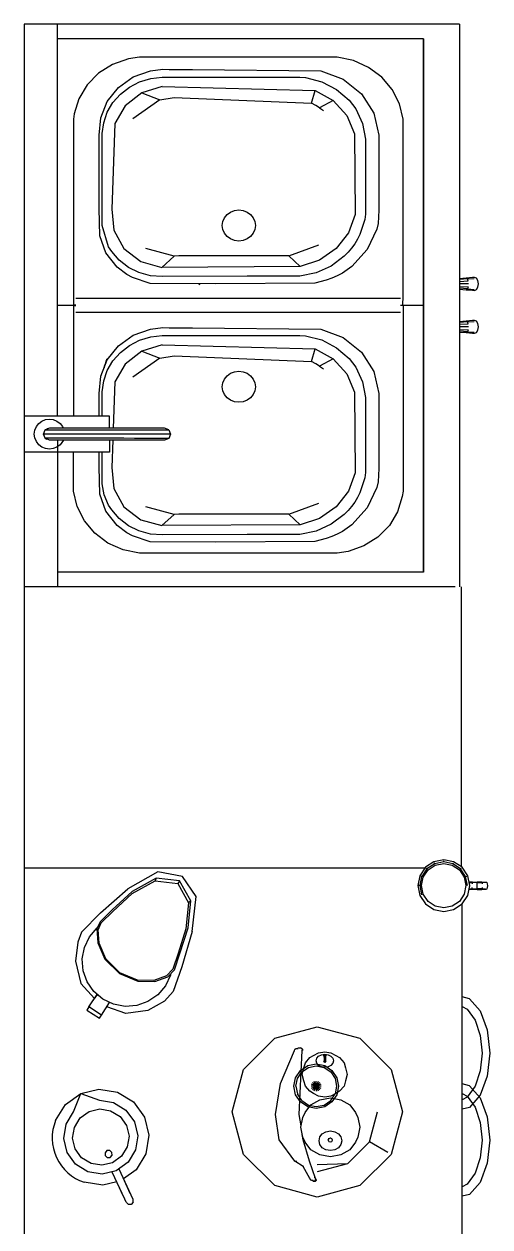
# Model space of a CAD drawing. Header units: inches. Extents: x 952 to 1534, y 135 to 801.
# Drawn here: x 1106.4 to 1139.5, y 707.5 to 793.1 of the extents above; entities that cross this region are included whole.
import ezdxf

# ---------------------------------------------------------------- set-up
doc = ezdxf.new("R2010")
doc.units = ezdxf.units.IN
doc.header["$MEASUREMENT"] = 0
doc.layers.add('Furniture', color=3, linetype='Continuous')

# ---------------------------------------------------------------- blocks, each defined once
blk = doc.blocks.new('1151')
at = {"color": 0}
for p, q in [((1606.4, 173.1), (-1589.7, 173.1)), ((406.4, -396.1), (406.4, 173.1)), ((806.4, -438.9), (806.4, 173.1)), ((997.8, 51.6), (997.8, 173.1)), ((1049.1, 51.6), (1049.1, 173.1)), ((1606.4, -445.3), (1606.4, 173.1)), ((1008.3, 152.3), (1012.8, 155.7)), ((1012.8, 155.7), (1017.9, 157.8)), ((1017.9, 157.8), (1023.4, 158.6)), ((1023.4, 158.6), (1029, 157.8)), ((1029, 157.8), (1034.1, 155.7)), ((1034.1, 155.7), (1038.6, 152.3)), ((1002.1, 137.2), (1002.8, 142.7)), ((1002.8, 131.6), (1002.1, 137.2)), ((1002.8, 142.7), (1004.9, 147.9)), ((1004.9, 147.9), (1008.3, 152.3)), ((1014.9, 137.2), (1017.4, 143.2)), ((1014.9, 77.8), (1014.9, 137.1)), ((1017.4, 143.2), (1016.3, 140.7)), ((1017.4, 143.2), (1023.4, 145.7)), ((1017.4, 94.6), (1017.4, 143.2)), ((1023.4, 145.7), (1020.3, 144.4)), ((1023.4, 145.7), (1029.5, 143.2)), ((1023.4, 95.7), (1023.4, 145.7)), ((1029.5, 143.2), (1026.5, 144.4)), ((1029.5, 143.2), (1029.5, 120.3)), ((1032, 137.2), (1029.5, 143.2)), ((1032, 137.2), (1030.7, 140.3)), ((1032, 115.8), (1032, 137.2)), ((1038.6, 152.3), (1042, 147.9)), ((1042, 147.9), (1044.1, 142.7)), ((1044.1, 142.7), (1044.8, 137.2)), ((1044.8, 137.2), (1044.1, 131.6)), ((47.5, 128.3), (70.2, 114.3)), ((1015.7, 125.5), (806.4, 125.5)), ((827.3, -394.2), (827.3, 125.5)), ((1004.9, 126.5), (1002.8, 131.6)), ((1008.3, 122), (1004.9, 126.5)), ((1014.9, 117), (1008.3, 122)), ((1029.5, 120.3), (1029.5, 108.3)), ((1038.6, 122), (1034.1, 118.6)), ((1042, 126.5), (1038.6, 122)), ((1044.1, 131.6), (1042, 126.5)), ((1049.1, 125.5), (1606.4, 125.5)), ((1206.4, 102.8), (1206.4, 125.5)), ((1585.3, -394.2), (1585.3, 125.5)), ((-14.9, 99.9), (1.7, 111.9)), ((1.7, 111.9), (21.7, 116.7)), ((7, 100.5), (22.2, 104.2)), ((21.7, 116.7), (42, 113.5)), ((22.2, 104.2), (37.6, 101.7)), ((42, 113.5), (59.5, 102.8)), ((59.5, 102.8), (85.9, 92.7)), ((70.2, 114.3), (85.9, 92.7)), ((920.3, 97.7), (942.2, 102.8)), ((942.2, 102.8), (997.8, 102.8)), ((1029.5, 108.3), (1029.5, 94.6)), ((1034.1, 118.6), (1032, 117.7)), ((1032, 104.7), (1032, 115.8)), ((1032, 91.9), (1032, 104.7)), ((1193.3, 102.8), (1049.1, 102.8)), ((1206.9, 102.8), (1193.3, 102.8)), ((1206.4, 102.8), (1206.4, 99.4)), ((1471.1, 102.8), (1206.4, 102.8)), ((1206.9, 99.4), (1206.9, 102.8)), ((1478.6, 101.8), (1471.1, 102.8)), ((-44.6, 61.5), (-40.4, 87.9)), ((-25.6, 82.4), (-14.9, 99.9)), ((-13.9, 78), (-5.7, 91.4)), ((-5.7, 91.4), (7, 100.5)), ((37.6, 101.7), (51, 93.6)), ((51, 93.6), (60.1, 80.9)), ((85.9, 92.7), (76.3, 66.2)), ((85.9, 92.7), (92.1, 66.8)), ((242, 92.3), (220.9, 73.2)), ((273.9, 99.9), (242, 92.3)), ((244.6, 83.6), (260.4, 89.2)), ((260.4, 89.2), (277.1, 90.6)), ((300.9, 97), (273.9, 99.9)), ((277.1, 90.6), (293.6, 87.5)), ((293.6, 87.5), (308.7, 80.3)), ((315.4, 91.7), (300.9, 97)), ((315.4, 91.7), (342.9, 64.7)), ((882.4, 72.6), (900, 87.4)), ((900, 87.4), (920.3, 97.7)), ((1017.4, 79.5), (1017.4, 94.6)), ((1023.4, 80.2), (1023.4, 95.7)), ((1029.5, 94.6), (1029.5, 79.5)), ((1032, 77.8), (1032, 91.9)), ((1196.5, -361.5), (1196.5, 99.4)), ((1216.3, -361.5), (1216.3, 99.4)), ((1500.3, 95.2), (1478.6, 101.8)), ((1519.9, 83.5), (1500.3, 95.2)), ((-28.9, 62.1), (-25.6, 82.4)), ((-16.3, 62.6), (-13.9, 78)), ((60.1, 80.9), (63.8, 65.7)), ((204.4, 83.8), (193, 66.2)), ((197.4, 63.3), (208.9, 81)), ((208.9, 81), (204.4, 83.8)), ((208.9, 81), (213.3, 78.1)), ((210.5, 79.9), (208.9, 81)), ((208.9, 81), (226.5, 69.5)), ((213.3, 78.1), (226.5, 69.5)), ((219.9, 61.3), (230.8, 74.1)), ((226.5, 69.5), (221.7, 72.7)), ((226.5, 69.5), (225.3, 67.7)), ((230.8, 74.1), (244.6, 83.6)), ((319.9, 69.6), (300.2, 68.2)), ((308.7, 80.3), (321.5, 69.5)), ((330, 65), (319.9, 69.6)), ((321.5, 69.5), (322.1, 68.6)), ((868.5, 54), (882.4, 72.6)), ((1014.9, 63), (1014.9, 77.8)), ((1017.4, 63.5), (1017.4, 79.5)), ((1023.4, 63.8), (1023.4, 80.2)), ((1029.5, 79.5), (1029.5, 63.5)), ((1032, 63), (1032, 77.8)), ((1536.5, 67.3), (1519.9, 83.5)), ((-39.8, 41.4), (-44.6, 61.5)), ((-24.1, 42.2), (-28.9, 62.1)), ((-12.7, 47.4), (-16.3, 62.6)), ((-2.4, 57.9), (-5.1, 55)), ((-5.1, 55), (-5, 51)), ((1.6, 58.1), (-2.4, 57.9)), ((4.6, 55.4), (1.6, 58.1)), ((2, 48.4), (4.8, 51.3)), ((4.8, 51.3), (4.6, 55.4)), ((63.8, 65.7), (61.3, 50.3)), ((76.3, 66.2), (73.1, 45.9)), ((92.1, 66.8), (87.9, 40.4)), ((193, 66.2), (197.4, 63.3)), ((197.4, 63.3), (215.1, 51.9)), ((199.4, 28.7), (209.1, 55.8)), ((212.7, 46.2), (219.9, 61.3)), ((215.1, 51.9), (216.3, 53.8)), ((276.9, 58.4), (256.3, 37.8)), ((257.3, 37.3), (277.3, 57.2)), ((300.2, 68.2), (276.9, 58.4)), ((277.3, 57.2), (299.7, 66.7)), ((299.7, 66.7), (318.7, 68)), ((318.7, 68), (328.4, 63.5)), ((328.4, 63.5), (344.8, 47)), ((347.1, 47.8), (330, 65)), ((342.9, 64.7), (376.8, 25.6)), ((858.8, 32.5), (868.5, 54)), ((893.6, 40.9), (914, 56.9)), ((914, 56.9), (937.9, 65.6)), ((915.5, 48.7), (922.4, 53)), ((922.4, 53), (937.2, 59.3)), ((937.2, 59.3), (952.8, 62.3)), ((937.9, 65.6), (976.7, 66.4)), ((952.8, 62.3), (968.7, 62)), ((968.7, 62), (997.8, 62)), ((976.7, 66.4), (997.8, 66.4)), ((998.7, 51.6), (997.8, 51.6)), ((1014.9, 51.6), (998.7, 51.6)), ((1014.9, 47.9), (1014.9, 63)), ((1017.4, 47.4), (1017.4, 63.5)), ((1023.4, 47.1), (1023.4, 63.8)), ((1029.5, 63.5), (1029.5, 47.3)), ((1032, 47.9), (1032, 63)), ((1032, 51.6), (1036.3, 51.6)), ((1036.3, 51.6), (1041.6, 51.6)), ((1041.6, 51.6), (1045.7, 51.6)), ((1045.7, 51.6), (1048.2, 51.6)), ((1048.2, 51.6), (1049.1, 51.6)), ((1049.1, 66.4), (1081, 66.4)), ((1049.1, 62.1), (1083.4, 62.1)), ((1081, 66.4), (1105.8, 64.3)), ((1083.4, 62.1), (1098.9, 60)), ((1098.9, 60), (1113.7, 54.9)), ((1105.8, 64.3), (1129.1, 55)), ((1113.7, 54.9), (1127.4, 46.9)), ((1117.5, 59.6), (1121.7, 58.6)), ((1119, 59.2), (1117.5, 59.6)), ((1121.7, 58.6), (1119, 59.2)), ((1123, 58.2), (1121.7, 58.6)), ((1127.9, 56.4), (1123, 58.2)), ((1129.2, 56), (1127.9, 56.4)), ((1129.1, 55), (1148.9, 39.1)), ((1129.2, 56), (1129.7, 54.5)), ((1130.3, 54), (1129.2, 56)), ((1260.9, 40.9), (1281.3, 56.9)), ((1281.3, 56.9), (1305.2, 65.6)), ((1282.8, 48.7), (1289.6, 53)), ((1289.6, 53), (1320.1, 62.3)), ((1305.2, 65.6), (1344, 66.4)), ((1320.1, 62.3), (1336, 62)), ((1336, 62), (1450.7, 62.1)), ((1344, 66.4), (1448.3, 66.4)), ((1448.3, 66.4), (1473.1, 64.3)), ((1450.7, 62.1), (1466.1, 60)), ((1466.1, 60), (1481, 54.9)), ((1473.1, 64.3), (1496.3, 55)), ((1481, 54.9), (1494.7, 46.9)), ((1496.3, 55), (1516.2, 39.1)), ((1549, 47.4), (1536.5, 67.3)), ((-64.8, 18.3), (-21.7, 38.1)), ((-64.4, 30.1), (-25.9, 47.8)), ((-57.7, 33.2), (-48.4, 37.4)), ((-12, 25.5), (-24.1, 42.2)), ((-3.5, 34.7), (-12.7, 47.4)), ((-5, 51), (-2, 48.2)), ((9.8, 26.6), (-3.5, 34.7)), ((-2, 48.2), (2, 48.4)), ((53.1, 36.9), (40.5, 27.7)), ((61.3, 50.3), (53.1, 36.9)), ((73.1, 45.9), (62.3, 28.4)), ((87.9, 40.4), (73.9, 17.7)), ((209.7, 29.7), (212.7, 46.2)), ((256.3, 37.8), (245.5, 11.4)), ((246.9, 11.9), (257.3, 37.3)), ((344.8, 47), (370, 19.7)), ((373.1, 19.5), (347.1, 47.8)), ((882.9, 27.1), (893.6, 40.9)), ((893.1, 25), (903.2, 38)), ((903.2, 38), (915.5, 48.7)), ((945.9, 45.8), (919.9, 31.3)), ((975.9, 48.3), (945.9, 45.8)), ((1014.9, 47.1), (975.9, 48.3)), ((1014.8, 33.1), (1014.9, 47.9)), ((1017.4, 31.4), (1017.4, 47.4)), ((1023.4, 30.7), (1023.4, 47.1)), ((1029.5, 47.3), (1029.5, 31.4)), ((1032, 33.1), (1032, 47.9)), ((1097.6, 44.4), (1032, 46.5)), ((1122.9, 29.7), (1097.6, 44.4)), ((1127.4, 46.9), (1139.5, 36.3)), ((1139.5, 36.3), (1149.4, 23.6)), ((1148.9, 39.1), (1163.9, 18)), ((1250.2, 27.1), (1260.9, 40.9)), ((1260.4, 25), (1270.5, 38)), ((1270.5, 38), (1282.8, 48.7)), ((1313.2, 45.8), (1287.2, 31.3)), ((1343.2, 48.3), (1313.2, 45.8)), ((1464.9, 44.4), (1343.2, 48.3)), ((1490.2, 29.7), (1464.9, 44.4)), ((1494.7, 46.9), (1506.7, 36.3)), ((1506.7, 36.3), (1516.7, 23.6)), ((1516.2, 39.1), (1531.2, 18)), ((1556.9, 25), (1549, 47.4)), ((-72, 24.9), (-69.2, 27.9)), ((-71.8, 20.9), (-72, 24.9)), ((-68.9, 18.1), (-71.8, 20.9)), ((-69.2, 27.9), (-64.4, 30.1)), ((-68.9, 18.1), (-64.8, 18.3)), ((-67.7, 28.6), (-60, 32.1)), ((-64.8, 18.3), (-64.2, 18.6)), ((-64.2, 18.6), (-62.6, 19.3)), ((-56.2, 22.3), (-33.9, 32.5)), ((-22.7, 14), (-35.6, 31.7)), ((5.5, 14.8), (-12, 25.5)), ((25.3, 24.1), (9.8, 26.6)), ((40.5, 27.7), (25.3, 24.1)), ((62.3, 28.4), (45.7, 16.4)), ((73.9, 17.7), (52.3, 2)), ((203.9, -2.8), (199.4, 28.7)), ((211, 13), (209.7, 29.7)), ((370, 19.7), (388.3, -12.9)), ((392.2, -14.3), (373.1, 19.5)), ((400.9, -17), (376.8, 25.6)), ((854, 9.2), (858.8, 32.5)), ((870.3, -6.1), (878.6, 19.3)), ((878.6, 19.3), (882.9, 27.1)), ((885.7, 10), (893.1, 25)), ((919.9, 31.3), (901.4, 7.2)), ((1014.8, 6.2), (1014.8, 33.1)), ((1017.3, 16.3), (1017.4, 31.4)), ((1023.4, 15.2), (1023.4, 30.7)), ((1029.5, 31.4), (1029.4, 16.3)), ((1032, 19), (1032, 33.1)), ((1032, -4.9), (1032, 19)), ((1131.2, -19.5), (1104.3, 18.5)), ((1141.3, 6.1), (1122.9, 29.7)), ((1149.4, 23.6), (1157, 9)), ((1163.9, 18), (1172.7, -6.6)), ((1237.6, -6.1), (1245.9, 19.3)), ((1245.9, 19.3), (1250.2, 27.1)), ((1253, 10), (1260.4, 25)), ((1287.2, 31.3), (1268.6, 7.2)), ((1498.5, -19.5), (1471.5, 18.5)), ((1508.6, 6.1), (1490.2, 29.7)), ((1516.7, 23.6), (1524.2, 9)), ((1531.2, 18), (1540, -6.6)), ((1559.3, 9.2), (1556.9, 25)), ((0, 0), (-22.7, 14)), ((26.4, -4.2), (0, 0)), ((25.8, 11.6), (5.5, 14.8)), ((45.7, 16.4), (25.8, 11.6)), ((52.3, 2), (26.4, -4.2)), ((216.6, -2.8), (211, 13)), ((245.5, 11.4), (245.2, -12.6)), ((246.7, -11.2), (246.9, 11.9)), ((854, -271.4), (854, 9.2)), ((881.3, -6.2), (885.7, 10)), ((901.4, 7.2), (893.2, -22.6)), ((909.2, -39.8), (920.1, 0.3)), ((1014.8, -4.9), (1014.8, 6.2)), ((1017.3, -9.4), (1017.3, 16.3)), ((1023.4, -11.3), (1023.4, 15.2)), ((1029.4, 16.3), (1029.4, -9.4)), ((1141.3, 6.1), (1131.2, -19.5)), ((1150.2, -22.9), (1141.3, 6.1)), ((1157, 9), (1161.8, -6.7)), ((1248.6, -6.2), (1253, 10)), ((1268.6, 7.2), (1260.5, -22.6)), ((1276.5, -39.8), (1287.4, 0.3)), ((1508.6, 6.1), (1498.5, -19.5)), ((1517.5, -22.9), (1508.6, 6.1)), ((1524.2, 9), (1529.1, -6.7)), ((1559.3, -271.4), (1559.3, 9.2)), ((217.3, -26.1), (203.9, -2.8)), ((226.2, -16.6), (216.6, -2.8)), ((238.9, -27.5), (226.2, -16.6)), ((245.2, -12.6), (251.8, -31)), ((253, -28.9), (246.7, -11.2)), ((388.3, -12.9), (384.6, -45)), ((388.2, -47.6), (392.2, -14.3)), ((392.2, -14.3), (388.3, -12.9)), ((394.3, -51.9), (400.9, -17)), ((869.6, -99.1), (870.3, -6.1)), ((880, -23), (881.3, -6.2)), ((1014.8, -26.3), (1014.8, -4.9)), ((1017.3, -19.2), (1017.3, -9.4)), ((1023.4, -21.3), (1023.4, -11.3)), ((1029.4, -9.4), (1029.4, -19.2)), ((1031.9, -14), (1032, -4.9)), ((1031.9, -26.3), (1031.9, -14)), ((1161.8, -6.7), (1163.8, -23.1)), ((1172.7, -6.6), (1174.8, -24)), ((1236.9, -99.1), (1237.6, -6.1)), ((1247.3, -23), (1248.6, -6.2)), ((1529.1, -6.7), (1531.1, -23.1)), ((1540, -6.6), (1542.1, -24)), ((231, -38.7), (217.3, -26.1)), ((254.1, -34.7), (238.9, -27.5)), ((251.8, -31), (261.7, -40.6)), ((262.6, -38.2), (253, -28.9)), ((880.6, -143.8), (880, -23)), ((894.5, -218.8), (893.2, -22.6)), ((893.2, -22.6), (909.2, -39.8)), ((1017.3, -32.3), (1014.8, -26.3)), ((1017.3, -32.3), (1017.3, -19.2)), ((1023.4, -34.8), (1017.3, -32.3)), ((1023.4, -34.8), (1023.4, -21.3)), ((1029.4, -32.3), (1023.4, -34.8)), ((1029.4, -19.2), (1029.4, -32.3)), ((1029.4, -32.3), (1031.9, -26.3)), ((1131.2, -19.5), (1134.6, -39.9)), ((1150.2, -22.9), (1144.7, -240.4)), ((1163.8, -23.1), (1163.7, -218.4)), ((1174.8, -24), (1174.7, -32.9)), ((1174.7, -32.9), (1174.7, -66)), ((1247.8, -143.8), (1247.3, -23)), ((1261.8, -218.8), (1260.5, -22.6)), ((1260.5, -22.6), (1276.5, -39.8)), ((1498.5, -19.5), (1501.9, -39.9)), ((1517.5, -22.9), (1512, -240.4)), ((1531.1, -23.1), (1530.9, -218.4)), ((1542.1, -24), (1541.9, -32.9)), ((1541.9, -32.9), (1541.9, -66)), ((266, -50.9), (231, -38.7)), ((256, -35), (254.1, -34.7)), ((261.7, -40.6), (284.8, -48.3)), ((284.8, -45.6), (262.6, -38.2)), ((316.3, -65.8), (266, -50.9)), ((320, -56.8), (284.8, -45.6)), ((284.8, -48.3), (321.3, -59.9)), ((384.6, -45), (357, -60.4)), ((359.6, -63.6), (388.2, -47.6)), ((388.2, -47.6), (384.6, -45)), ((909.7, -46.8), (909.2, -39.8)), ((909.7, -202.9), (909.7, -46.8)), ((1134.6, -39.9), (1126.5, -235.1)), ((1276.9, -46.8), (1276.5, -39.8)), ((1276.9, -202.9), (1276.9, -46.8)), ((1501.9, -39.9), (1493.8, -235.1)), ((316.3, -65.8), (365.9, -71.2)), ((357, -60.4), (320, -56.8)), ((321.3, -59.9), (359.6, -63.6)), ((359.6, -63.6), (357, -60.4)), ((365.9, -71.2), (394.3, -51.9)), ((1174.7, -66), (1172.5, -248.4)), ((1541.9, -66), (1539.8, -248.4)), ((1237.1, -74.4), (1236, -76.7)), ((870.7, -239.8), (869.6, -99.1)), ((1238, -239.8), (1236.9, -99.1)), ((1071.6, -120.1), (1075.1, -115.3)), ((1075.1, -115.3), (1079.6, -111.6)), ((1079.6, -111.6), (1085, -109.2)), ((1085, -109.2), (1090.7, -108.4)), ((1090.7, -108.4), (1096.4, -109.2)), ((1096.4, -109.2), (1101.7, -111.6)), ((1101.7, -111.6), (1106.3, -115.3)), ((1106.3, -115.3), (1109.8, -120.1)), ((1300.9, -120.1), (1304.4, -115.3)), ((1304.4, -115.3), (1308.9, -111.6)), ((1308.9, -111.6), (1314.3, -109.2)), ((1314.3, -109.2), (1320, -108.4)), ((1320, -108.4), (1325.7, -109.2)), ((1325.7, -109.2), (1331, -111.6)), ((1331, -111.6), (1335.6, -115.3)), ((1335.6, -115.3), (1339.1, -120.1)), ((-0.9, -138.5), (59.6, -122.3)), ((-0.9, -138.5), (59.6, -122.3)), ((59.6, -122.3), (120.1, -138.5)), ((59.6, -122.3), (120.1, -138.5)), ((1068.6, -131.9), (1069.4, -125.8)), ((1069.4, -137.9), (1068.6, -131.9)), ((1069.4, -125.8), (1071.6, -120.1)), ((1109.8, -120.1), (1112, -125.8)), ((1112, -125.8), (1112.8, -131.9)), ((1112.8, -131.9), (1112, -137.9)), ((1297.9, -131.9), (1298.7, -125.8)), ((1298.7, -137.9), (1297.9, -131.9)), ((1298.7, -125.8), (1300.9, -120.1)), ((1339.1, -120.1), (1341.3, -125.8)), ((1341.3, -125.8), (1342.1, -131.9)), ((1342.1, -131.9), (1341.3, -137.9)), ((-45.2, -182.8), (-0.9, -138.5)), ((-45.1, -182.8), (-0.9, -138.5)), ((120.1, -138.5), (164.4, -182.8)), ((120.1, -138.5), (164.4, -182.8)), ((880.6, -218.4), (880.6, -143.8)), ((1071.6, -143.6), (1069.4, -137.9)), ((1075.1, -148.4), (1071.6, -143.6)), ((1079.6, -152.1), (1075.1, -148.4)), ((1085, -154.5), (1079.6, -152.1)), ((1101.7, -152.1), (1096.4, -154.5)), ((1106.3, -148.4), (1101.7, -152.1)), ((1109.8, -143.6), (1106.3, -148.4)), ((1112, -137.9), (1109.8, -143.6)), ((1247.8, -218.4), (1247.8, -143.8)), ((1300.9, -143.6), (1298.7, -137.9)), ((1304.4, -148.4), (1300.9, -143.6)), ((1308.9, -152.1), (1304.4, -148.4)), ((1314.3, -154.5), (1308.9, -152.1)), ((1331, -152.1), (1325.7, -154.5)), ((1335.6, -148.4), (1331, -152.1)), ((1339.1, -143.6), (1335.6, -148.4)), ((1341.3, -137.9), (1339.1, -143.6)), ((1090.7, -155.3), (1085, -154.5)), ((1096.4, -154.5), (1090.7, -155.3)), ((1320, -155.3), (1314.3, -154.5)), ((1325.7, -154.5), (1320, -155.3)), ((-61.4, -243.3), (-45.1, -182.8)), ((-61.4, -243.3), (-45.2, -182.8)), ((19.9, -189.3), (55.7, -184.1)), ((55.7, -184.1), (100, -191.2)), ((164.4, -182.8), (180.6, -243.3)), ((164.4, -182.8), (180.7, -243.3)), ((-10.5, -211.3), (19.9, -189.3)), ((100, -191.2), (146.9, -210.7)), ((894.5, -218.8), (909.7, -202.9)), ((909.7, -202.9), (925.3, -245.6)), ((1261.8, -218.8), (1276.9, -202.9)), ((1276.9, -202.9), (1292.6, -245.6)), ((-18.2, -223.2), (-10.5, -211.3)), ((-10.5, -211.3), (-10.5, -214.4)), ((19.9, -223.2), (27.6, -222)), ((23.7, -222.9), (37.7, -219.7)), ((37.7, -219.7), (51.8, -222.9)), ((39.7, -220.2), (55.7, -217.7)), ((55.7, -217.7), (146.9, -221.7)), ((67, -229.6), (73.8, -219.4)), ((75.7, -221.2), (69.4, -230.6)), ((73.8, -219.4), (84.1, -212.5)), ((75.7, -221.2), (85.1, -215)), ((84.1, -212.5), (96.2, -210.1)), ((96.2, -212.7), (85.1, -215)), ((96.2, -210.1), (108.3, -212.5)), ((96.2, -212.7), (107.3, -215)), ((103.6, -224.1), (112.9, -221.6)), ((107.3, -215), (116.7, -221.2)), ((108.3, -212.5), (118.6, -219.4)), ((112.9, -221.6), (122.2, -224.1)), ((116.7, -221.2), (123, -230.6)), ((118.6, -219.4), (125.4, -229.6)), ((146.9, -210.5), (146.9, -211)), ((148.6, -211.2), (146.9, -210.5)), ((146.9, -222), (148.8, -222.1)), ((146.9, -222), (146.9, -222)), ((146.9, -222.1), (146.9, -222)), ((148.8, -222.1), (146.9, -222.1)), ((148.7, -211.4), (148.6, -211.2)), ((148.8, -211.5), (148.7, -211.4)), ((148.7, -211.6), (148.8, -211.5)), ((148.8, -211.5), (149, -212)), ((148.8, -222.1), (149.1, -221.8)), ((149.5, -213), (149, -211.9)), ((149.1, -221.8), (149.4, -221.8)), ((149.7, -220.8), (149.4, -221.8)), ((149.4, -221.8), (149.9, -221.3)), ((149.5, -213), (149.7, -213.7)), ((149.7, -213.7), (149.9, -214.2)), ((149.9, -214.2), (150, -215)), ((149.9, -215.3), (150, -215.9)), ((149.9, -221.3), (149.9, -220.6)), ((149.9, -221.3), (150, -221.1)), ((150.3, -216.3), (150, -215)), ((150.1, -221), (150, -221.1)), ((150, -221.1), (150.1, -221)), ((150.3, -220.5), (150.1, -221)), ((150.5, -219.8), (150.3, -216.3)), ((150.5, -219.8), (150.3, -217.9)), ((150.3, -218.4), (150.5, -219.8)), ((150.5, -219.8), (150.3, -219.5)), ((150.5, -219.8), (150.3, -219.9)), ((150.3, -220.4), (150.5, -219.8)), ((150.5, -219.8), (150.3, -220.5)), ((150.3, -220.2), (150.5, -219.8)), ((885.5, -241.6), (880.6, -218.4)), ((903.5, -246.5), (894.5, -218.8)), ((1163.7, -218.4), (1162.9, -226.4)), ((1252.7, -241.6), (1247.8, -218.4)), ((1270.8, -246.5), (1261.8, -218.8)), ((1530.9, -218.4), (1530.2, -226.4)), ((-38.7, -237.4), (-39, -238.7)), ((-39, -238.7), (-38.7, -237.5)), ((-39, -238.7), (-38.7, -237.7)), ((-39, -238.7), (-38.7, -237.9)), ((-38.7, -238.3), (-39, -238.7)), ((-39, -238.7), (-38.7, -238.7)), ((-39, -238.7), (-38.7, -239.5)), ((-38.7, -239.1), (-39, -238.7)), ((-39, -238.7), (-38.7, -240.3)), ((-38.7, -240.5), (-39, -238.7)), ((-39, -238.7), (-38.7, -240.7)), ((-38.7, -240.7), (-39, -238.7)), ((-38.7, -237.5), (-38.4, -236.7)), ((-38.4, -236.8), (-38.7, -237.4)), ((-38.4, -236.8), (-38, -235.5)), ((-38.3, -237.2), (-38, -236.4)), ((-38, -235.5), (-37.1, -233.5)), ((-37.7, -236.4), (-37.7, -236.2)), ((-37.7, -237.3), (-37.7, -236.4)), ((-37.1, -233.7), (-37.4, -235)), ((-37.2, -233.9), (-37.1, -233.7)), ((-35.1, -232.5), (-37.1, -233.5)), ((-37.1, -233.7), (-35.1, -232.5)), ((-37.1, -233.5), (-36.9, -233.6)), ((-37.1, -233.5), (-37.1, -233.7)), ((-37.1, -233.7), (-37.1, -234.7)), ((-35.1, -232.5), (-35.4, -232.8)), ((-35.4, -232.8), (-35.4, -233.2)), ((-35.1, -233.1), (-35.4, -232.8)), ((-35.1, -232.5), (-18.2, -223.2)), ((-35.1, -240.8), (-10.5, -232.4)), ((-35.1, -233.1), (-35.1, -232.5)), ((-33.6, -240.3), (-33.6, -239)), ((-17.8, -224.2), (-18.2, -223.2)), ((-10.5, -232.4), (19.9, -223.2)), ((-1.5, -246.9), (5.9, -234.3)), ((5.9, -234.3), (16.8, -225.9)), ((16.8, -225.9), (23.7, -222.9)), ((51.8, -222.9), (58.6, -225.9)), ((58.6, -225.9), (69.6, -234.3)), ((64.6, -241.7), (67, -229.6)), ((69.4, -230.6), (67.2, -241.7)), ((69.6, -234.3), (76.9, -246.9)), ((82.1, -245.1), (85.9, -237.7)), ((85.9, -237.7), (89, -232.8)), ((89, -232.8), (96.3, -226.3)), ((89.4, -239), (96.2, -241.7)), ((96.2, -241.7), (91, -236.6)), ((93.4, -235), (96.2, -241.7)), ((96.2, -241.7), (96.2, -234.4)), ((96.2, -241.7), (99, -235)), ((96.2, -241.7), (101.4, -236.6)), ((96.2, -241.7), (102.9, -239)), ((96.3, -226.3), (103.6, -224.1)), ((122.2, -224.1), (129.5, -226.3)), ((123, -230.6), (125.2, -241.7)), ((125.4, -229.6), (127.8, -241.7)), ((129.5, -226.3), (136.8, -232.8)), ((136.8, -232.8), (139.9, -237.7)), ((139.9, -237.7), (143.6, -245.1)), ((1123.5, -241), (1126.5, -235.1)), ((1126.5, -235.1), (1144.7, -240.4)), ((1162.9, -226.4), (1157.2, -249.6)), ((1490.7, -241), (1493.8, -235.1)), ((1493.8, -235.1), (1512, -240.4)), ((1530.2, -226.4), (1524.4, -249.6)), ((-45.1, -303.8), (-61.4, -243.3)), ((-45.2, -303.8), (-61.4, -243.3)), ((-38.3, -241.2), (-38.7, -240.7)), ((-38.3, -240.9), (-38, -240.6)), ((-38, -241.1), (-38.3, -240.9)), ((-38, -241.5), (-38.3, -241.2)), ((-38, -240.6), (-37.1, -240.5)), ((-38, -240.6), (-38, -241.1)), ((-37.1, -241.1), (-38, -240.6)), ((-38, -241.1), (-38, -241.5)), ((-37.1, -241.1), (-38, -241.1)), ((-38, -241.5), (-36.7, -241.5)), ((-37.1, -241.7), (-38, -241.5)), ((-37.3, -240.6), (-37.1, -241.1)), ((-37.1, -241.1), (-35.4, -240.5)), ((-37.1, -240.5), (-37.1, -240.7)), ((-36.7, -241.5), (-37.1, -241.1)), ((-37.1, -241.7), (-36.1, -241.4)), ((-37.1, -241.5), (-37.1, -241.7)), ((-36.7, -241.5), (-35.1, -240.8)), ((-35.1, -240.8), (-36.1, -241.4)), ((-36.1, -241.4), (-36, -241.2)), ((-36.1, -241.4), (-36.1, -241.2)), ((-35.4, -240.9), (-35.1, -240.3)), ((-35.4, -240.5), (-35.4, -240.9)), ((-35.4, -240.9), (-35.1, -240.7)), ((-35.1, -239.6), (-35.1, -240.3)), ((-35.1, -240.3), (-35.1, -240.7)), ((-35.1, -240.7), (-35.1, -240.8)), ((-14.3, -286), (-25.8, -243.3)), ((-14.3, -286), (-15.4, -243.3)), ((-4.1, -261.8), (-1.5, -246.9)), ((4.6, -261.8), (5.6, -255.6)), ((5.6, -255.6), (8.7, -250.4)), ((8.7, -250.4), (13.2, -246.9)), ((13.2, -246.9), (18.6, -245.7)), ((18.6, -245.7), (24, -246.9)), ((24, -246.9), (28.5, -250.4)), ((28.5, -250.4), (31.5, -255.6)), ((31.5, -255.6), (32.6, -261.8)), ((67, -253.8), (64.6, -241.7)), ((73.8, -264.1), (67, -253.8)), ((67.2, -241.7), (69.4, -252.8)), ((69.4, -252.8), (75.7, -262.3)), ((76.9, -246.9), (79.5, -261.8)), ((80.8, -253.8), (82.1, -245.1)), ((82.1, -262.5), (80.8, -253.8)), ((96.2, -241.7), (88.9, -241.7)), ((96.2, -241.7), (89.4, -244.5)), ((96.2, -241.7), (91, -246.9)), ((96.2, -241.7), (93.4, -248.5)), ((96.2, -241.7), (103.5, -241.7)), ((102.9, -244.5), (96.2, -241.7)), ((101.4, -246.9), (96.2, -241.7)), ((99, -248.5), (96.2, -241.7)), ((96.2, -249), (96.2, -241.7)), ((123, -252.8), (116.7, -262.3)), ((125.4, -253.8), (118.6, -264.1)), ((125.2, -241.7), (123, -252.8)), ((123.1, -253.8), (123.8, -249.1)), ((123.8, -258.5), (123.1, -253.8)), ((123.8, -249.1), (125.8, -245.1)), ((127.8, -241.7), (125.4, -253.8)), ((125.8, -245.1), (128.8, -242.4)), ((128.8, -242.4), (132.4, -241.5)), ((139.8, -253.8), (129.4, -253.8)), ((131.4, -253), (129.7, -252.7)), ((129.7, -254.9), (131.4, -254.6)), ((132, -252.6), (130.6, -252.2)), ((132, -254.9), (130.6, -255.3)), ((133.4, -253.1), (131.4, -253)), ((131.4, -254.6), (133.4, -254.4)), ((133.8, -252.9), (132, -252.6)), ((133.8, -254.7), (132, -254.9)), ((132.4, -241.5), (135.9, -242.4)), ((135.5, -253.1), (133.4, -253.1)), ((133.4, -254.4), (135.5, -254.4)), ((135.8, -252.9), (133.8, -252.9)), ((135.8, -254.7), (133.8, -254.7)), ((137.7, -253), (135.5, -253.1)), ((135.5, -254.4), (137.7, -254.6)), ((138, -252.6), (135.8, -252.9)), ((138, -254.9), (135.8, -254.7)), ((135.9, -242.4), (138.9, -245.1)), ((139.9, -252.6), (137.7, -253)), ((137.7, -254.6), (139.9, -254.9)), ((140.3, -252.2), (138, -252.6)), ((140.3, -255.4), (138, -254.9)), ((138.9, -245.1), (140.9, -249.1)), ((139.8, -253.8), (139.9, -252.6)), ((139.9, -254.9), (139.8, -253.8)), ((139.9, -252.6), (140.3, -252.2)), ((139.9, -254.9), (140.3, -255.4)), ((140.6, -252.6), (140.3, -252.2)), ((140.3, -255.4), (140.6, -254.9)), ((140.7, -253.8), (140.6, -252.6)), ((140.6, -254.9), (140.7, -253.8)), ((140.9, -249.1), (141.6, -253.8)), ((141.6, -253.8), (140.9, -258.5)), ((143.6, -245.1), (144.9, -253.8)), ((144.9, -253.8), (143.6, -262.5)), ((180.6, -243.3), (164.4, -303.8)), ((180.7, -243.3), (164.4, -303.8)), ((874.8, -256.1), (870.7, -239.8)), ((877.7, -263.9), (874.8, -256.1)), ((895.1, -263), (885.5, -241.6)), ((919.9, -270.1), (903.5, -246.5)), ((1120, -246.6), (1116.1, -251.9)), ((1120, -246.6), (1123.5, -241)), ((1130.2, -265.9), (1120, -246.6)), ((1144.7, -240.4), (1130.2, -265.9)), ((1157.2, -249.6), (1146.2, -270.7)), ((1172.5, -248.4), (1160.6, -280)), ((1242.1, -256.1), (1238, -239.8)), ((1244.9, -263.9), (1242.1, -256.1)), ((1262.4, -263), (1252.7, -241.6)), ((1287.2, -270.1), (1270.8, -246.5)), ((1487.2, -246.6), (1483.3, -251.9)), ((1487.2, -246.6), (1490.7, -241)), ((1497.5, -265.9), (1487.2, -246.6)), ((1512, -240.4), (1497.5, -265.9)), ((1524.4, -249.6), (1513.5, -270.7)), ((1539.8, -248.4), (1527.9, -280)), ((-1.5, -276.7), (-4.1, -261.8)), ((5.6, -268), (4.6, -261.8)), ((8.7, -273.2), (5.6, -268)), ((13.2, -276.7), (8.7, -273.2)), ((17.7, -259.6), (16.9, -261.8)), ((16.9, -261.8), (17.7, -264)), ((19.6, -258.7), (17.7, -259.6)), ((17.7, -264), (19.6, -265)), ((19.6, -258.7), (20.2, -258.7)), ((21.5, -259.6), (19.6, -258.7)), ((19.6, -265), (21.5, -264)), ((19.6, -265), (20.2, -265)), ((21.5, -259.6), (22.2, -259.6)), ((22.3, -261.8), (21.5, -259.6)), ((21.5, -264), (22.3, -261.8)), ((21.5, -264), (22.2, -264)), ((22.3, -261.8), (23, -261.8)), ((28.5, -273.2), (24, -276.7)), ((31.5, -268), (28.5, -273.2)), ((32.6, -261.8), (31.5, -268)), ((84.1, -271), (73.8, -264.1)), ((75.7, -262.3), (85.1, -268.5)), ((79.5, -261.8), (76.9, -276.7)), ((85.9, -269.8), (82.1, -262.5)), ((96.2, -273.4), (84.1, -271)), ((96.2, -270.7), (85.1, -268.5)), ((89, -274.8), (85.9, -269.8)), ((107.3, -268.5), (96.2, -270.7)), ((108.3, -271), (96.2, -273.4)), ((116.7, -262.3), (107.3, -268.5)), ((118.6, -264.1), (108.3, -271)), ((125.8, -262.5), (123.8, -258.5)), ((128.8, -265.1), (125.8, -262.5)), ((132.4, -266.1), (128.8, -265.1)), ((135.9, -265.1), (132.4, -266.1)), ((138.9, -262.5), (135.9, -265.1)), ((139.9, -269.8), (136.8, -274.8)), ((140.9, -258.5), (138.9, -262.5)), ((143.6, -262.5), (139.9, -269.8)), ((856.4, -287.2), (854, -271.4)), ((881.1, -271.5), (877.7, -263.9)), ((885.1, -278.9), (881.1, -271.5)), ((909.1, -281.6), (895.1, -263)), ((942.2, -287.5), (919.9, -270.1)), ((1130.2, -265.9), (1108.9, -285.1)), ((1146.2, -270.7), (1130.9, -288.4)), ((1248.4, -271.5), (1244.9, -263.9)), ((1252.3, -278.9), (1248.4, -271.5)), ((1276.4, -281.6), (1262.4, -263)), ((1309.5, -287.5), (1287.2, -270.1)), ((1497.5, -265.9), (1476.2, -285.1)), ((1513.5, -270.7), (1498.2, -288.4)), ((1554.5, -294.6), (1559.3, -271.4)), ((16.9, -317.3), (-14.3, -286)), ((5.9, -289.3), (-1.5, -276.7)), ((16.8, -297.7), (5.9, -289.3)), ((18.6, -277.9), (13.2, -276.7)), ((24, -276.7), (18.6, -277.9)), ((69.6, -289.3), (58.6, -297.7)), ((76.9, -276.7), (69.6, -289.3)), ((96.3, -281.2), (89, -274.8)), ((103.6, -283.5), (96.3, -281.2)), ((112.9, -285.9), (103.6, -283.5)), ((122.2, -283.5), (112.9, -285.9)), ((129.5, -281.2), (122.2, -283.5)), ((136.8, -274.8), (129.5, -281.2)), ((864.3, -309.5), (856.4, -287.2)), ((894.5, -292.5), (885.1, -278.9)), ((914.6, -287), (909.1, -281.6)), ((920.4, -291.9), (914.6, -287)), ((968.3, -297), (942.2, -287.5)), ((1108.9, -285.1), (1083, -296.1)), ((1130.9, -288.4), (1118.6, -297.8)), ((1160.6, -280), (1139.8, -305.9)), ((1261.8, -292.5), (1252.3, -278.9)), ((1256.9, -285.5), (1256.9, -285.4)), ((1281.9, -287), (1276.4, -281.6)), ((1287.7, -291.9), (1281.9, -287)), ((1335.6, -297), (1309.5, -287.5)), ((1476.2, -285.1), (1450.2, -296.1)), ((1498.2, -288.4), (1485.8, -297.8)), ((1527.9, -280), (1507.1, -305.9)), ((-0.9, -348.1), (-45.2, -303.8)), ((-0.9, -348.1), (-45.1, -303.8)), ((23.7, -300.7), (16.8, -297.7)), ((37.7, -303.9), (23.7, -300.7)), ((51.8, -300.7), (37.7, -303.9)), ((58.6, -297.7), (51.8, -300.7)), ((164.4, -303.8), (120.1, -348.1)), ((164.4, -303.8), (120.1, -348.1)), ((918.5, -314.3), (894.5, -292.5)), ((926.6, -296.4), (920.4, -291.9)), ((933.1, -300.3), (926.6, -296.4)), ((939.9, -303.8), (933.1, -300.3)), ((961.3, -310.7), (939.9, -303.8)), ((1083, -296.1), (968.3, -297)), ((1097.9, -307.6), (1075.5, -311.8)), ((1118.6, -297.8), (1097.9, -307.6)), ((1139.8, -305.9), (1112.3, -323.4)), ((1285.8, -314.3), (1261.8, -292.5)), ((1293.9, -296.4), (1287.7, -291.9)), ((1300.4, -300.3), (1293.9, -296.4)), ((1307.2, -303.8), (1300.4, -300.3)), ((1328.6, -310.7), (1307.2, -303.8)), ((1450.2, -296.1), (1335.6, -297)), ((1465.1, -307.6), (1442.8, -311.8)), ((1485.8, -297.8), (1465.1, -307.6)), ((1507.1, -305.9), (1479.6, -323.4)), ((1544.8, -316.1), (1554.5, -294.6)), ((1.7, -343.5), (16.9, -317.3)), ((16.9, -317.3), (59.6, -328.7)), ((876.8, -329.4), (864.3, -309.5)), ((947.6, -327.7), (918.5, -314.3)), ((968.7, -311.8), (961.3, -310.7)), ((1075.5, -311.8), (968.7, -311.8)), ((1112.3, -323.4), (1081, -330.8)), ((1314.9, -327.7), (1285.8, -314.3)), ((1336, -311.8), (1328.6, -310.7)), ((1442.8, -311.8), (1336, -311.8)), ((1479.6, -323.4), (1448.3, -330.8)), ((1530.9, -334.8), (1544.8, -316.1)), ((893.4, -345.6), (876.8, -329.4)), ((955.3, -329.5), (947.6, -327.7)), ((974.6, -330.8), (955.3, -329.5)), ((1081, -330.8), (974.6, -330.8)), ((1322.6, -329.5), (1314.9, -327.7)), ((1341.9, -330.8), (1322.6, -329.5)), ((1448.3, -330.8), (1341.9, -330.8)), ((1513.3, -349.6), (1530.9, -334.8)), ((59.6, -364.3), (-0.9, -348.1)), ((59.6, -364.3), (-0.9, -348.1)), ((120.1, -348.1), (59.6, -364.3)), ((120.1, -348.1), (59.6, -364.3)), ((913, -357.4), (893.4, -345.6)), ((934.7, -364), (913, -357.4)), ((1493, -359.8), (1513.3, -349.6)), ((942.2, -365), (934.7, -364)), ((1206.9, -365), (942.2, -365)), ((1206.4, -394.2), (1206.4, -361.5)), ((1206.4, -364.9), (1220, -365)), ((1220, -365), (1471.1, -365)), ((1471.1, -365), (1493, -359.8)), ((367.3, -388.8), (355.3, -396.8)), ((381.4, -386), (367.3, -388.8)), ((368.5, -391.7), (381.4, -389.2)), ((369.3, -393.7), (381.4, -391.3)), ((395.4, -388.8), (381.4, -386)), ((381.4, -389.2), (381.4, -387.5)), ((381.4, -389.2), (394.2, -391.7)), ((381.4, -391.3), (393.4, -393.7)), ((394.2, -391.7), (394.9, -390.2)), ((405.2, -399), (394.2, -391.7)), ((407.4, -396.8), (395.4, -388.8)), ((347.3, -408.7), (344.5, -422.8)), ((355.3, -396.8), (347.3, -408.7)), ((352.2, -410.8), (359, -400.5)), ((359, -400.5), (369.3, -393.7)), ((393.4, -393.7), (403.7, -400.5)), ((403.7, -400.5), (410.5, -410.8)), ((405.2, -399), (406.3, -397.8)), ((412.5, -410), (405.2, -399)), ((415.4, -408.7), (407.4, -396.8)), ((412.5, -410), (414, -409.3)), ((415, -422.8), (412.5, -410)), ((418.2, -422.8), (415.4, -408.7)), ((827.3, -394.2), (1224.8, -394.2)), ((1234.2, -394.2), (827.3, -394.2)), ((1585.3, -394.2), (1214.4, -394.2)), ((1224.3, -394.2), (1585.3, -394.2)), ((344.5, -422.8), (347.3, -436.9)), ((349.8, -422.8), (352.2, -410.8)), ((352.2, -434.9), (349.8, -422.8)), ((410.5, -410.8), (412.9, -422.8)), ((412.9, -422.8), (410.5, -434.9)), ((412.5, -435.7), (415, -422.8)), ((415, -422.8), (416.7, -422.8)), ((415.4, -436.9), (418.2, -422.8)), ((347.3, -436.9), (355.3, -448.9)), ((359, -445.2), (352.2, -434.9)), ((410.5, -434.9), (403.7, -445.2)), ((405.2, -446.6), (412.5, -435.7)), ((407.4, -448.9), (415.4, -436.9)), ((412.5, -435.7), (414, -436.4)), ((-193.6, -448.8), (355.3, -448.8)), ((-57.7, -459.2), (-60.4, -448.8)), ((-40.6, -474.4), (-57.7, -459.2)), ((-43.1, -455.9), (-46.8, -448.8)), ((-27.5, -467.3), (-43.1, -455.9)), ((66, -459.2), (63.4, -448.8)), ((83.2, -474.4), (66, -459.2)), ((82.2, -455.9), (66.5, -467.3)), ((80.6, -455.9), (77, -448.8)), ((96.8, -459.2), (79.6, -474.4)), ((96.3, -467.3), (80.6, -455.9)), ((85.8, -448.8), (82.2, -455.9)), ((96.8, -459.2), (99.4, -448.8)), ((205.9, -455.9), (190.2, -467.3)), ((220.5, -459.2), (203.4, -474.4)), ((209.5, -448.8), (205.9, -455.9)), ((220.5, -459.2), (223.2, -448.8)), ((355.3, -448.9), (367.3, -456.9)), ((369.3, -452), (359, -445.2)), ((367.3, -456.9), (381.4, -459.7)), ((381.4, -454.4), (369.3, -452)), ((375.9, -463.8), (375.9, -458.6)), ((376.6, -458.7), (376.6, -463.4)), ((381.2, -459.6), (380.1, -459.4)), ((381.4, -459.7), (381.2, -459.6)), ((393.4, -452), (381.4, -454.4)), ((381.4, -456.5), (394.2, -453.9)), ((381.4, -459.7), (395.4, -456.9)), ((384.9, -459), (385.7, -458.8)), ((385.7, -458.8), (386, -458.7)), ((385.7, -458.8), (385.7, -463.4)), ((386.5, -463.8), (386.5, -458.7)), ((403.7, -445.2), (393.4, -452)), ((394.2, -453.9), (405.2, -446.6)), ((394.2, -453.9), (394.9, -455.5)), ((395.4, -456.9), (407.4, -448.9)), ((405.2, -446.6), (406.3, -447.8)), ((407.9, -448.1), (806.4, -448.1)), ((1606.4, -445.3), (806.4, -445.3)), ((1167.7, -454.6), (1166.9, -463.5)), ((1168.5, -445.3), (1167.7, -454.6)), ((1167.7, -454.6), (1168.8, -456.4)), ((1168.8, -456.4), (1168.1, -466)), ((1168.8, -456.4), (1169.6, -445.3)), ((1171.8, -457.7), (1168.8, -456.4)), ((1172.3, -445.3), (1171.8, -457.7)), ((1175.9, -458.2), (1175.9, -445.3)), ((1179.5, -445.3), (1180, -457.7)), ((1180, -457.7), (1183, -456.4)), ((1183, -456.4), (1182.2, -445.3)), ((1184.1, -454.6), (1183, -456.4)), ((1183, -456.4), (1183.7, -466)), ((1184.1, -454.6), (1183.2, -445.3)), ((1184.9, -463.5), (1184.1, -454.6)), ((1228.7, -454.6), (1228, -463.5)), ((1229.6, -445.3), (1228.7, -454.6)), ((1228.7, -454.6), (1229.8, -456.4)), ((1229.8, -456.4), (1229.2, -466)), ((1229.8, -456.4), (1230.7, -445.3)), ((1232.8, -457.7), (1229.8, -456.4)), ((1233.4, -445.3), (1232.8, -457.7)), ((1237, -458.2), (1237, -445.3)), ((1240.6, -445.3), (1241.1, -457.7)), ((1241.1, -457.7), (1244.1, -456.4)), ((1244.1, -456.4), (1243.2, -445.3)), ((1245.2, -454.6), (1244.1, -456.4)), ((1244.1, -456.4), (1244.7, -466)), ((1245.2, -454.6), (1244.3, -445.3)), ((1245.9, -463.5), (1245.2, -454.6)), ((-13.3, -484.7), (-40.6, -474.4)), ((-5.6, -474.6), (-27.5, -467.3)), ((19.5, -477.2), (-5.6, -474.6)), ((44.6, -474.6), (19.5, -477.2)), ((66.5, -467.3), (44.6, -474.6)), ((79.6, -474.4), (52.4, -484.7)), ((110.4, -484.7), (83.2, -474.4)), ((118.2, -474.6), (96.3, -467.3)), ((143.3, -477.2), (118.2, -474.6)), ((168.4, -474.6), (143.3, -477.2)), ((190.2, -467.3), (168.4, -474.6)), ((203.4, -474.4), (176.1, -484.7)), ((375.9, -463.8), (376.6, -463.4)), ((375.9, -470.4), (375.9, -463.8)), ((375.9, -470.4), (375.9, -476.9)), ((376.6, -470.4), (375.9, -470.4)), ((375.9, -476.9), (376.6, -477.3)), ((375.9, -483.5), (375.9, -476.9)), ((376.6, -463.4), (378.6, -463.2)), ((376.6, -463.4), (376.6, -470.4)), ((376.6, -470.4), (385.7, -470.4)), ((376.6, -477.3), (376.6, -470.4)), ((378.6, -477.5), (376.6, -477.3)), ((376.6, -477.3), (376.6, -482.3)), ((385.7, -463.4), (383.8, -463.2)), ((385.7, -477.3), (383.8, -477.5)), ((385.7, -463.4), (386.5, -463.8)), ((385.7, -470.4), (385.7, -463.4)), ((385.7, -470.4), (385.7, -477.3)), ((386.5, -470.4), (385.7, -470.4)), ((385.7, -477.3), (386.5, -476.9)), ((385.7, -482.3), (385.7, -477.3)), ((386.5, -463.8), (386.5, -470.4)), ((386.5, -476.9), (386.5, -470.4)), ((386.5, -476.9), (386.5, -481.7)), ((1166.9, -463.5), (1166.7, -466.6)), ((1166.7, -466.6), (1167.9, -469.4)), ((1167.9, -469.4), (1171.3, -471.4)), ((1171.3, -471.4), (1175.9, -472.2)), ((1175.9, -472.2), (1180.5, -471.4)), ((1180.5, -471.4), (1183.9, -469.4)), ((1183.9, -469.4), (1185.1, -466.6)), ((1185.1, -466.6), (1184.9, -463.5)), ((1228, -463.5), (1227.8, -466.6)), ((1227.8, -466.6), (1229, -469.4)), ((1229, -469.4), (1232.4, -471.4)), ((1232.4, -471.4), (1237, -472.2)), ((1237, -472.2), (1241.6, -471.4)), ((1241.6, -471.4), (1244.9, -469.4)), ((1244.9, -469.4), (1246.2, -466.6)), ((1246.2, -466.6), (1245.9, -463.5)), ((19.5, -488.4), (-13.3, -484.7)), ((52.4, -484.7), (19.5, -488.4)), ((143.3, -488.4), (110.4, -484.7)), ((176.1, -484.7), (143.3, -488.4)), ((376.6, -484.2), (375.9, -483.5)), ((378.6, -484.6), (376.6, -484.2)), ((381.2, -484.8), (378.6, -484.6)), ((383.8, -484.6), (381.2, -484.8)), ((385.7, -484.2), (383.8, -484.6)), ((386.5, -483.5), (385.7, -484.2)), ((386.5, -481.7), (386.5, -483.5))]:
    blk.add_line(p, q, dxfattribs=at)
blk.add_arc((22.5, 66.8), 66.4, 67.9421, 161.4614, dxfattribs=at)

msp = doc.modelspace()

# ---------------------------------------------------------------- block references
at = {"layer": 'Furniture', "lineweight": 9, "xscale": 0.05, "yscale": 0.05, "zscale": 0.05, "rotation": 90}
msp.add_blockref('1151', (1115.043, 712.736), dxfattribs=at)

doc.saveas('drawing.dxf')
